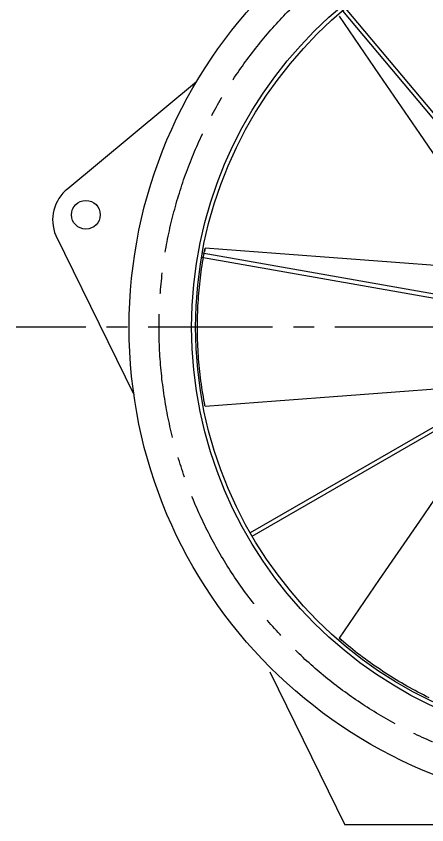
# Model space of a CAD drawing. Header units: millimetres. Extents: x -69382 to 174843, y -46375 to 101648.
# Drawn here: x -69037 to -67801, y -21399 to -18962 of the extents above; entities that cross this region are included whole.
import ezdxf

# ---------------------------------------------------------------- set-up
doc = ezdxf.new("R2010")
doc.units = ezdxf.units.MM
doc.header["$LTSCALE"] = 1000
doc.linetypes.add('CENTER2', pattern=[1.125, 0.75, -0.125, 0.125, -0.125])
doc.layers.add('1', color=3, linetype='Continuous')
doc.layers.add('2', color=2, linetype='Continuous')

# ---------------------------------------------------------------- blocks, each defined once
blk = doc.blocks.new('새G')
at = {"color": 3, "linetype": 'Continuous'}
for p, q in [((-3, 200), (-3, 625)), ((3, 625), (3, 200)), ((-130.8, 151.3), (-404, 476.8)), ((-399.4, 480.7), (-126.2, 155.1)), ((126.2, 155.1), (399.4, 480.7)), ((404, 476.8), (130.8, 151.3)), ((-615, 111.5), (-196.4, 37.7)), ((196.4, 37.7), (615, 111.5)), ((-197.5, 31.8), (-616, 105.6)), ((616, 105.6), (197.5, 31.8)), ((-542.8, -309.9), (-174.7, -97.4)), ((174.7, -97.4), (542.8, -309.9)), ((-171.7, -102.6), (-539.8, -315.1)), ((539.8, -315.1), (171.7, -102.6)), ((-216.6, -586.3), (-71.2, -186.9)), ((-65.6, -188.9), (-210.9, -588.3)), ((210.9, -588.3), (65.6, -188.9)), ((71.2, -186.9), (216.6, -586.3))]:
    blk.add_line(p, q, dxfattribs=at)
blk = doc.blocks.new('IMPELLER')
blk.add_line((24346.6, 14541.4), (24346.6, 14541.5))
at = {"flags": 128}
for points in [[(24144.7, 15129.2), (24114.5, 15085), (24084.3, 15040.9), (24024, 14952.5), (23903.4, 14775.8)], [(23920, 14747.2), (24133.3, 14763.3), (24239.9, 14771.3), (24293.3, 14775.4), (24346.6, 14779.4)], [(24346.6, 14779.4), (24346.6, 14779.4), (24346.6, 14779.3), (24346.6, 14779.3), (24346.6, 14779.2), (24346.7, 14779.1), (24346.7, 14779.1), (24346.7, 14779), (24346.7, 14778.9), (24346.7, 14778.8), (24346.7, 14778.8), (24346.8, 14778.7), (24346.8, 14778.6), (24346.8, 14778.5), (24346.8, 14778.4), (24346.8, 14778.3), (24346.8, 14778.3), (24346.9, 14778.2), (24346.9, 14778.1), (24346.9, 14778), (24346.9, 14777.9), (24346.9, 14777.8), (24346.9, 14777.8), (24346.9, 14777.7), (24347, 14777.6)], [(24347.5, 14546.2), (24348.4, 14551.1), (24349.2, 14555.8), (24350, 14560.6), (24350.8, 14565.3), (24351.5, 14570.1), (24352.2, 14574.8), (24352.8, 14579.5), (24353.4, 14584.3), (24354, 14589), (24354.5, 14593.7), (24355, 14598.4), (24355.5, 14603.2), (24355.9, 14607.9), (24356.3, 14612.6), (24356.6, 14617.4), (24356.9, 14622.1), (24357.2, 14626.8), (24357.4, 14631.5), (24357.6, 14636.2), (24357.8, 14640.9), (24357.9, 14645.7), (24358, 14650.4), (24358.1, 14655.1), (24358.1, 14659.8), (24358.1, 14664.5), (24358, 14669.2), (24358, 14673.9), (24357.8, 14678.6), (24357.7, 14683.3), (24357.5, 14688), (24357.3, 14692.7), (24357, 14697.4), (24356.7, 14702.1), (24356.4, 14706.8), (24356, 14711.5), (24355.6, 14716.1), (24355.2, 14720.8), (24354.7, 14725.4), (24354.2, 14730.1), (24353.6, 14734.7), (24353.1, 14739.3), (24352.5, 14744), (24351.8, 14748.6), (24351.1, 14753.2), (24350.4, 14757.7), (24349.7, 14762.3), (24348.9, 14766.8), (24348.1, 14771.4), (24347.3, 14775.7), (24346.6, 14779.4)], [(24347, 14777.6), (24347, 14777.5), (24347, 14777.3), (24347, 14777.2), (24347.1, 14777.1), (24347.1, 14777), (24347.1, 14776.9), (24347.1, 14776.7), (24347.1, 14776.6), (24347.2, 14776.5), (24347.2, 14776.4), (24347.2, 14776.2), (24347.2, 14776.1), (24347.3, 14776), (24347.3, 14775.9), (24347.3, 14775.7), (24347.3, 14775.6), (24347.3, 14775.5), (24347.4, 14775.4), (24347.4, 14775.2), (24347.4, 14775.1), (24347.4, 14775), (24347.5, 14774.9), (24347.5, 14774.7), (24347.5, 14774.6)], [(24346.6, 14541.4), (24293.3, 14545.5), (24239.9, 14549.5), (24133.3, 14557.6), (23920, 14573.7)], [(23903.4, 14545.1), (24024, 14368.3), (24084.3, 14280), (24114.5, 14235.8), (24144.6, 14191.7)], [(24346.6, 14541.5), (24346.6, 14541.5), (24346.6, 14541.6), (24346.6, 14541.6), (24346.6, 14541.7), (24346.7, 14541.7), (24346.7, 14541.8), (24346.7, 14541.9), (24346.7, 14541.9), (24346.7, 14542), (24346.7, 14542.1), (24346.8, 14542.1), (24346.8, 14542.2), (24346.8, 14542.3), (24346.8, 14542.4), (24346.8, 14542.4), (24346.8, 14542.5), (24346.8, 14542.6), (24346.9, 14542.7), (24346.9, 14542.8), (24346.9, 14542.8), (24346.9, 14542.9), (24346.9, 14543), (24346.9, 14543.1), (24346.9, 14543.2)], [(24346.9, 14543.2), (24347, 14543.3), (24347, 14543.4), (24347, 14543.5), (24347, 14543.7), (24347.1, 14543.8), (24347.1, 14543.9), (24347.1, 14544.1), (24347.1, 14544.2), (24347.2, 14544.3), (24347.2, 14544.4), (24347.2, 14544.6), (24347.2, 14544.7), (24347.3, 14544.8), (24347.3, 14545), (24347.3, 14545.1), (24347.3, 14545.2), (24347.3, 14545.3), (24347.4, 14545.5), (24347.4, 14545.6), (24347.4, 14545.7), (24347.4, 14545.9), (24347.5, 14546), (24347.5, 14546.1), (24347.5, 14546.2)], [(24009.3, 14102), (24013.5, 14104.1), (24017.8, 14106.2), (24022, 14108.3), (24026.1, 14110.5), (24030.3, 14112.7), (24034.5, 14115), (24038.6, 14117.3), (24042.7, 14119.6), (24046.8, 14121.9), (24050.9, 14124.3), (24054.9, 14126.7), (24059, 14129.1), (24063, 14131.5), (24067, 14134), (24070.9, 14136.5), (24074.9, 14139.1), (24078.8, 14141.7), (24082.7, 14144.3), (24086.6, 14146.9), (24090.5, 14149.5), (24094.3, 14152.2), (24098.1, 14154.9), (24101.9, 14157.7), (24105.7, 14160.4), (24109.4, 14163.2), (24113.2, 14166), (24116.9, 14168.9), (24120.5, 14171.7), (24124.2, 14174.6), (24127.8, 14177.5), (24131.3, 14180.4), (24134.9, 14183.4), (24138.4, 14186.3), (24141.8, 14189.2), (24144.6, 14191.7)], [(24143.2, 14190.4), (24143.1, 14190.4), (24143, 14190.3), (24142.9, 14190.2), (24142.9, 14190.1), (24142.8, 14190), (24142.7, 14189.9), (24142.6, 14189.9), (24142.5, 14189.8), (24142.4, 14189.7), (24142.3, 14189.6), (24142.2, 14189.5), (24142.1, 14189.5), (24142, 14189.4), (24141.9, 14189.3), (24141.8, 14189.2), (24141.7, 14189.1), (24141.6, 14189.1), (24141.5, 14189), (24141.4, 14188.9), (24141.3, 14188.8), (24141.2, 14188.7), (24141.1, 14188.6), (24141, 14188.6), (24140.9, 14188.5)], [(24144.6, 14191.7), (24144.6, 14191.6), (24144.5, 14191.6), (24144.5, 14191.6), (24144.5, 14191.5), (24144.4, 14191.5), (24144.4, 14191.4), (24144.3, 14191.4), (24144.2, 14191.3), (24144.2, 14191.3), (24144.1, 14191.2), (24144.1, 14191.2), (24144, 14191.1), (24143.9, 14191), (24143.9, 14191), (24143.8, 14190.9), (24143.8, 14190.9), (24143.7, 14190.8), (24143.6, 14190.8), (24143.6, 14190.7), (24143.5, 14190.7), (24143.4, 14190.6), (24143.4, 14190.5), (24143.3, 14190.5), (24143.2, 14190.4)]]:
    blk.add_lwpolyline(points, dxfattribs=at)

msp = doc.modelspace()

# ---------------------------------------------------------------- linework, layer by layer
at = {"color": 3}
for p, q in [((-68494.6035, -19160.0628), (-68881.9618, -19481.7562)), ((-68917.9515, -19622.7951), (-68682.8218, -20102.4445)), ((-68273.3855, -20937.6682), (-68047.1365, -21399.2016)), ((-66447.1365, -21399.2016), (-68047.1365, -21399.2016))]:
    msp.add_line(p, q, dxfattribs=at)
msp.add_circle((-67247.1365, -19899.2016), 1450, dxfattribs=at)
for radius in [1262, 1250, 1250]:
    msp.add_circle((-67247.1365, -19899.2016), radius)
msp.add_arc((-68807.5084, -19575.8662), 120, 128.3486087, 203.0213683, dxfattribs=at)
at = {"layer": '1', "color": 1, "linetype": 'CENTER2', "ltscale": 0.5}
msp.add_line((-65452.5098, -19899.2016), (-69037.334, -19899.2016), dxfattribs=at)
msp.add_circle((-67247.1365, -19899.2016), 1360, dxfattribs=at)
at = {"layer": '2'}
msp.add_circle((-68827.5084, -19560.4049), 43.2, dxfattribs=at)

# ---------------------------------------------------------------- block references
at = {"xscale": -2, "yscale": 2, "zscale": 2}
for name, p in [('새G', (-67247.1365, -19899.2016)), ('IMPELLER', (-19775.2181, -49220.1012))]:
    msp.add_blockref(name, p, dxfattribs=at)

doc.saveas('drawing.dxf')
